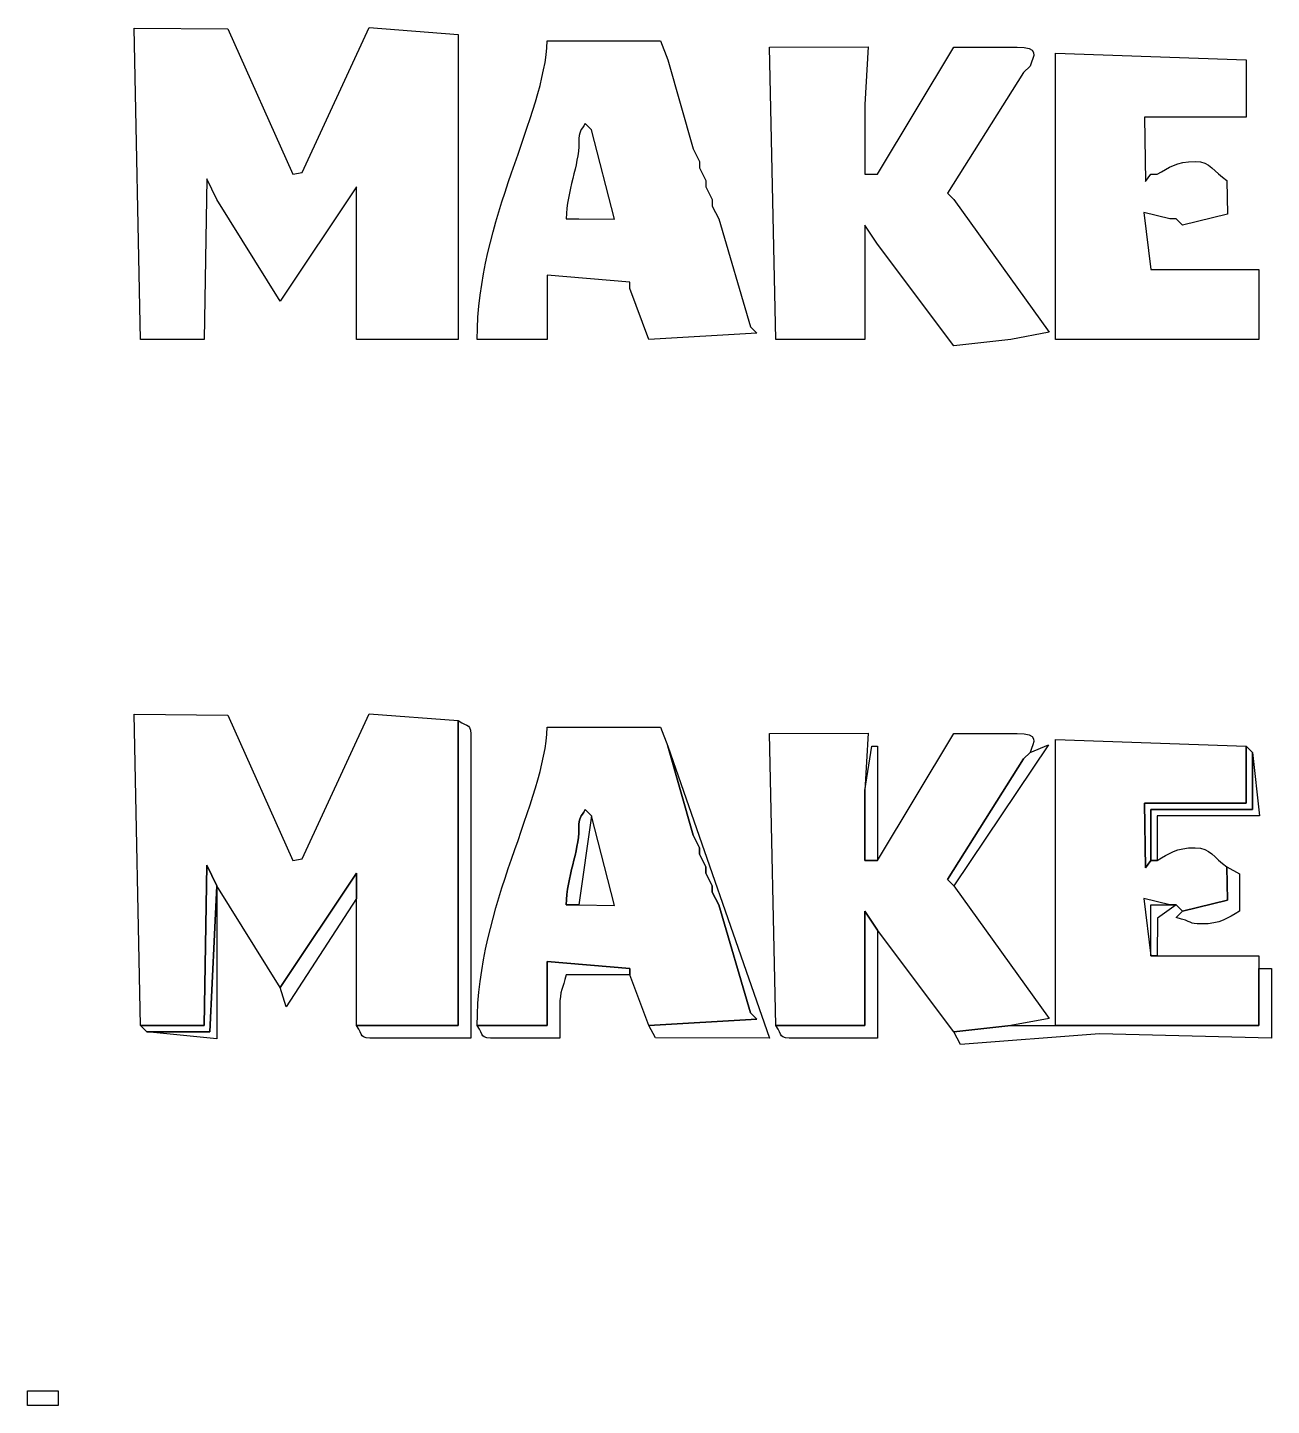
# Model space of a CAD drawing. Header units: millimetres. Extents: x -59 to 63, y -42 to 172.
# Drawn here: x -57.1 to 11.9, y 95.2 to 171.7 of the extents above; entities that cross this region are included whole.
import ezdxf

# ---------------------------------------------------------------- set-up
doc = ezdxf.new("R2010")
doc.units = ezdxf.units.MM
doc.header["$MEASUREMENT"] = 0
doc.header["$XCLIPFRAME"] = 0
doc.layers.add('Capa 1', color=7, linetype='Continuous')
picture_1 = doc.add_image_def('image1.jpg', size_in_pixel=(8762, 4241))
picture_2 = doc.add_image_def('image2.jpg', size_in_pixel=(8762, 4241))
picture_3 = doc.add_image_def('image3.jpg', size_in_pixel=(8762, 4241))
picture_4 = doc.add_image_def('image4.jpg', size_in_pixel=(8762, 4241))
picture_5 = doc.add_image_def('image5.jpg', size_in_pixel=(8762, 4241))
picture_6 = doc.add_image_def('image6.jpg', size_in_pixel=(8762, 4241))
picture_7 = doc.add_image_def('image7.jpg', size_in_pixel=(8762, 4241))
picture_8 = doc.add_image_def('image8.jpg', size_in_pixel=(8762, 4241))
picture_9 = doc.add_image_def('image9.jpg', size_in_pixel=(8762, 4241))
picture_10 = doc.add_image_def('image10.jpg', size_in_pixel=(8762, 4241))
picture_11 = doc.add_image_def('image11.jpg', size_in_pixel=(8762, 4241))
picture_12 = doc.add_image_def('image12.jpg', size_in_pixel=(8762, 4241))
picture_13 = doc.add_image_def('image13.jpg', size_in_pixel=(8762, 4241))
picture_14 = doc.add_image_def('image14.jpg', size_in_pixel=(8762, 4241))
picture_15 = doc.add_image_def('image15.jpg', size_in_pixel=(8762, 4241))
picture_16 = doc.add_image_def('image16.jpg', size_in_pixel=(8762, 4241))
picture_17 = doc.add_image_def('image17.jpg', size_in_pixel=(8762, 4241))

msp = doc.modelspace()

# ---------------------------------------------------------------- linework, layer by layer
at = {"layer": 'Capa 1', "color": 231}
for points, knots in [([(-50.845, 154.378), (-50.845, 154.378), (-47.317, 154.378), (-47.317, 154.378), (-47.317, 154.378), (-47.317, 154.378), (-47.167, 163.292), (-47.167, 163.292), (-47.167, 163.292), (-47.167, 163.292), (-46.612, 162.139), (-46.612, 162.139), (-46.612, 162.139), (-46.612, 162.139), (-43.084, 156.494), (-43.084, 156.494), (-43.084, 156.494), (-43.084, 156.494), (-38.851, 162.844), (-38.851, 162.844), (-38.851, 162.844), (-38.851, 162.844), (-38.851, 161.433), (-38.851, 161.433), (-38.851, 161.433), (-38.851, 161.433), (-38.851, 154.378), (-38.851, 154.378), (-38.851, 154.378), (-38.851, 154.378), (-33.206, 154.378), (-33.206, 154.378), (-33.206, 154.378), (-33.206, 154.378), (-33.206, 171.311), (-33.206, 171.311), (-33.206, 171.311), (-33.206, 171.311), (-38.145, 171.695), (-38.145, 171.695), (-38.145, 171.695), (-38.145, 171.695), (-41.869, 163.64), (-41.869, 163.64), (-41.869, 163.64), (-41.869, 163.64), (-42.379, 163.55), (-42.379, 163.55), (-42.379, 163.55), (-42.379, 163.55), (-45.995, 171.623), (-45.995, 171.623), (-45.995, 171.623), (-45.995, 171.623), (-51.198, 171.664), (-51.198, 171.664), (-51.198, 171.664), (-51.198, 171.664), (-50.845, 154.378), (-50.845, 154.378)], [0, 0, 0, 0, 0.066667, 0.066667, 0.066667, 0.066667, 0.133333, 0.133333, 0.133333, 0.133333, 0.2, 0.2, 0.2, 0.2, 0.266667, 0.266667, 0.266667, 0.266667, 0.333333, 0.333333, 0.333333, 0.333333, 0.4, 0.4, 0.4, 0.4, 0.466667, 0.466667, 0.466667, 0.466667, 0.533333, 0.533333, 0.533333, 0.533333, 0.6, 0.6, 0.6, 0.6, 0.666667, 0.666667, 0.666667, 0.666667, 0.733333, 0.733333, 0.733333, 0.733333, 0.8, 0.8, 0.8, 0.8, 0.866667, 0.866667, 0.866667, 0.866667, 0.933333, 0.933333, 0.933333, 0.933333, 1, 1, 1, 1]), ([(-32.148, 154.378), (-32.148, 154.378), (-28.267, 154.378), (-28.267, 154.378), (-28.267, 154.378), (-28.267, 154.378), (-28.267, 157.938), (-28.267, 157.938), (-28.267, 157.938), (-28.267, 157.938), (-23.681, 157.553), (-23.681, 157.553), (-23.681, 157.553), (-23.681, 157.553), (-23.681, 157.2), (-23.681, 157.2), (-23.681, 157.2), (-23.681, 157.2), (-22.623, 154.378), (-22.623, 154.378), (-22.623, 154.378), (-22.623, 154.378), (-16.626, 154.731), (-16.626, 154.731), (-16.626, 154.731), (-16.626, 154.731), (-16.979, 155.083), (-16.979, 155.083), (-16.979, 155.083), (-16.979, 155.083), (-18.742, 161.081), (-18.742, 161.081), (-18.742, 161.081), (-18.742, 161.081), (-19.095, 161.786), (-19.095, 161.786), (-19.095, 161.786), (-19.095, 161.786), (-19.095, 162.139), (-19.095, 162.139), (-19.095, 162.139), (-19.095, 162.139), (-19.448, 162.844), (-19.448, 162.844), (-19.448, 162.844), (-19.448, 162.844), (-19.448, 163.197), (-19.448, 163.197), (-19.448, 163.197), (-19.448, 163.197), (-19.801, 163.903), (-19.801, 163.903), (-19.801, 163.903), (-19.801, 163.903), (-19.801, 164.256), (-19.801, 164.256), (-19.801, 164.256), (-19.801, 164.256), (-20.154, 164.961), (-20.154, 164.961), (-20.154, 164.961), (-20.154, 164.961), (-21.565, 169.9), (-21.565, 169.9), (-21.565, 169.9), (-21.565, 169.9), (-21.967, 170.949), (-21.967, 170.949), (-21.967, 170.949), (-21.967, 170.949), (-28.267, 170.958), (-28.267, 170.958), (-28.267, 170.958), (-28.358, 166.87), (-32.148, 161.029), (-32.148, 154.378)], [0, 0, 0, 0, 0.052632, 0.052632, 0.052632, 0.052632, 0.105263, 0.105263, 0.105263, 0.105263, 0.157895, 0.157895, 0.157895, 0.157895, 0.210526, 0.210526, 0.210526, 0.210526, 0.263158, 0.263158, 0.263158, 0.263158, 0.315789, 0.315789, 0.315789, 0.315789, 0.368421, 0.368421, 0.368421, 0.368421, 0.421053, 0.421053, 0.421053, 0.421053, 0.473684, 0.473684, 0.473684, 0.473684, 0.526316, 0.526316, 0.526316, 0.526316, 0.578947, 0.578947, 0.578947, 0.578947, 0.631579, 0.631579, 0.631579, 0.631579, 0.684211, 0.684211, 0.684211, 0.684211, 0.736842, 0.736842, 0.736842, 0.736842, 0.789474, 0.789474, 0.789474, 0.789474, 0.842105, 0.842105, 0.842105, 0.842105, 0.894737, 0.894737, 0.894737, 0.894737, 0.947368, 0.947368, 0.947368, 0.947368, 1, 1, 1, 1]), ([(-15.568, 154.378), (-15.568, 154.378), (-10.629, 154.378), (-10.629, 154.378), (-10.629, 154.378), (-10.629, 154.378), (-10.629, 160.728), (-10.629, 160.728), (-10.629, 160.728), (-10.629, 160.728), (-9.923, 159.669), (-9.923, 159.669), (-9.923, 159.669), (-9.923, 159.669), (-5.69, 154.025), (-5.69, 154.025), (-5.69, 154.025), (-5.69, 154.025), (-2.515, 154.378), (-2.515, 154.378), (-2.515, 154.378), (-2.515, 154.378), (-0.401, 154.775), (-0.401, 154.775), (-0.401, 154.775), (-0.401, 154.775), (-5.69, 162.139), (-5.69, 162.139), (-5.69, 162.139), (-5.69, 162.139), (-6.043, 162.492), (-6.043, 162.492), (-6.043, 162.492), (-6.043, 162.492), (-1.809, 169.194), (-1.809, 169.194), (-1.809, 169.194), (-1.809, 169.194), (-1.456, 169.547), (-1.456, 169.547), (-1.456, 169.547), (-1.204, 170.157), (-0.96, 170.606), (-2.162, 170.606), (-2.162, 170.606), (-2.162, 170.606), (-5.69, 170.606), (-5.69, 170.606), (-5.69, 170.606), (-5.69, 170.606), (-9.923, 163.55), (-9.923, 163.55), (-9.923, 163.55), (-9.923, 163.55), (-10.629, 163.55), (-10.629, 163.55), (-10.629, 163.55), (-10.629, 163.55), (-10.629, 167.43), (-10.629, 167.43), (-10.629, 167.43), (-10.629, 167.43), (-10.446, 170.619), (-10.446, 170.619), (-10.446, 170.619), (-10.446, 170.619), (-15.92, 170.606), (-15.92, 170.606), (-15.92, 170.606), (-15.92, 170.606), (-15.568, 154.378), (-15.568, 154.378)], [0, 0, 0, 0, 0.055556, 0.055556, 0.055556, 0.055556, 0.111111, 0.111111, 0.111111, 0.111111, 0.166667, 0.166667, 0.166667, 0.166667, 0.222222, 0.222222, 0.222222, 0.222222, 0.277778, 0.277778, 0.277778, 0.277778, 0.333333, 0.333333, 0.333333, 0.333333, 0.388889, 0.388889, 0.388889, 0.388889, 0.444444, 0.444444, 0.444444, 0.444444, 0.5, 0.5, 0.5, 0.5, 0.555556, 0.555556, 0.555556, 0.555556, 0.611111, 0.611111, 0.611111, 0.611111, 0.666667, 0.666667, 0.666667, 0.666667, 0.722222, 0.722222, 0.722222, 0.722222, 0.777778, 0.777778, 0.777778, 0.777778, 0.833333, 0.833333, 0.833333, 0.833333, 0.888889, 0.888889, 0.888889, 0.888889, 0.944444, 0.944444, 0.944444, 0.944444, 1, 1, 1, 1]), ([(-0.045, 154.378), (-0.045, 154.378), (11.244, 154.378), (11.244, 154.378), (11.244, 154.378), (11.244, 154.378), (11.244, 157.553), (11.244, 157.553), (11.244, 157.553), (11.244, 157.553), (11.244, 158.258), (11.244, 158.258), (11.244, 158.258), (11.244, 158.258), (5.599, 158.258), (5.599, 158.258), (5.599, 158.258), (5.599, 158.258), (5.246, 158.258), (5.246, 158.258), (5.246, 158.258), (5.246, 158.258), (4.855, 161.432), (4.855, 161.432), (4.855, 161.432), (4.855, 161.432), (6.305, 161.081), (6.305, 161.081), (6.305, 161.081), (6.305, 161.081), (6.658, 161.081), (6.658, 161.081), (6.658, 161.081), (6.658, 161.081), (7.01, 160.728), (7.01, 160.728), (7.01, 160.728), (7.01, 160.728), (9.51, 161.337), (9.51, 161.337), (9.51, 161.337), (9.51, 161.337), (9.48, 163.197), (9.48, 163.197), (9.48, 163.197), (8.753, 163.684), (8.564, 164.256), (7.716, 164.256), (7.716, 164.256), (6.639, 164.256), (6.292, 163.917), (5.599, 163.55), (5.599, 163.55), (5.599, 163.55), (5.246, 163.55), (5.246, 163.55), (5.246, 163.55), (5.246, 163.55), (4.952, 163.138), (4.952, 163.138), (4.952, 163.138), (4.952, 163.138), (4.894, 166.725), (4.894, 166.725), (4.894, 166.725), (4.894, 166.725), (10.538, 166.725), (10.538, 166.725), (10.538, 166.725), (10.538, 166.725), (10.538, 169.9), (10.538, 169.9), (10.538, 169.9), (10.538, 169.9), (-0.045, 170.271), (-0.045, 170.271), (-0.045, 170.271), (-0.045, 170.271), (-0.045, 154.378), (-0.045, 154.378)], [0, 0, 0, 0, 0.05, 0.05, 0.05, 0.05, 0.1, 0.1, 0.1, 0.1, 0.15, 0.15, 0.15, 0.15, 0.2, 0.2, 0.2, 0.2, 0.25, 0.25, 0.25, 0.25, 0.3, 0.3, 0.3, 0.3, 0.35, 0.35, 0.35, 0.35, 0.4, 0.4, 0.4, 0.4, 0.45, 0.45, 0.45, 0.45, 0.5, 0.5, 0.5, 0.5, 0.55, 0.55, 0.55, 0.55, 0.6, 0.6, 0.6, 0.6, 0.65, 0.65, 0.65, 0.65, 0.7, 0.7, 0.7, 0.7, 0.75, 0.75, 0.75, 0.75, 0.8, 0.8, 0.8, 0.8, 0.85, 0.85, 0.85, 0.85, 0.9, 0.9, 0.9, 0.9, 0.95, 0.95, 0.95, 0.95, 1, 1, 1, 1]), ([(-25.798, 166.019), (-25.798, 166.019), (-24.526, 161.049), (-24.526, 161.049), (-24.526, 161.049), (-24.526, 161.049), (-26.504, 161.081), (-26.504, 161.081), (-26.504, 161.081), (-26.504, 161.081), (-27.209, 161.081), (-27.209, 161.081), (-27.209, 161.081), (-27.174, 162.667), (-26.504, 164.026), (-26.504, 165.314), (-26.504, 165.314), (-26.504, 165.995), (-26.393, 165.942), (-26.151, 166.372), (-26.151, 166.372), (-26.151, 166.372), (-25.798, 166.019), (-25.798, 166.019)], [0, 0, 0, 0, 0.166667, 0.166667, 0.166667, 0.166667, 0.333333, 0.333333, 0.333333, 0.333333, 0.5, 0.5, 0.5, 0.5, 0.666667, 0.666667, 0.666667, 0.666667, 0.833333, 0.833333, 0.833333, 0.833333, 1, 1, 1, 1])]:
    msp.add_open_spline(points, degree=3, knots=knots, dxfattribs=at)
at = {"layer": 'Capa 1', "color": 7}
for points, knots in [([(-50.845, 116.278), (-50.845, 116.278), (-47.317, 116.278), (-47.317, 116.278), (-47.317, 116.278), (-47.317, 116.278), (-47.167, 125.192), (-47.167, 125.192), (-47.167, 125.192), (-47.167, 125.192), (-46.612, 124.039), (-46.612, 124.039), (-46.612, 124.039), (-46.612, 124.039), (-43.084, 118.394), (-43.084, 118.394), (-43.084, 118.394), (-43.084, 118.394), (-38.851, 124.744), (-38.851, 124.744), (-38.851, 124.744), (-38.851, 124.744), (-38.851, 123.333), (-38.851, 123.333), (-38.851, 123.333), (-38.851, 123.333), (-38.851, 116.278), (-38.851, 116.278), (-38.851, 116.278), (-38.851, 116.278), (-33.206, 116.278), (-33.206, 116.278), (-33.206, 116.278), (-33.206, 116.278), (-33.206, 133.211), (-33.206, 133.211), (-33.206, 133.211), (-33.206, 133.211), (-38.145, 133.595), (-38.145, 133.595), (-38.145, 133.595), (-38.145, 133.595), (-41.869, 125.54), (-41.869, 125.54), (-41.869, 125.54), (-41.869, 125.54), (-42.379, 125.45), (-42.379, 125.45), (-42.379, 125.45), (-42.379, 125.45), (-45.995, 133.523), (-45.995, 133.523), (-45.995, 133.523), (-45.995, 133.523), (-51.198, 133.564), (-51.198, 133.564), (-51.198, 133.564), (-51.198, 133.564), (-50.845, 116.278), (-50.845, 116.278)], [0, 0, 0, 0, 0.066667, 0.066667, 0.066667, 0.066667, 0.133333, 0.133333, 0.133333, 0.133333, 0.2, 0.2, 0.2, 0.2, 0.266667, 0.266667, 0.266667, 0.266667, 0.333333, 0.333333, 0.333333, 0.333333, 0.4, 0.4, 0.4, 0.4, 0.466667, 0.466667, 0.466667, 0.466667, 0.533333, 0.533333, 0.533333, 0.533333, 0.6, 0.6, 0.6, 0.6, 0.666667, 0.666667, 0.666667, 0.666667, 0.733333, 0.733333, 0.733333, 0.733333, 0.8, 0.8, 0.8, 0.8, 0.866667, 0.866667, 0.866667, 0.866667, 0.933333, 0.933333, 0.933333, 0.933333, 1, 1, 1, 1]), ([(-32.148, 116.278), (-32.148, 116.278), (-28.267, 116.278), (-28.267, 116.278), (-28.267, 116.278), (-28.267, 116.278), (-28.267, 119.838), (-28.267, 119.838), (-28.267, 119.838), (-28.267, 119.838), (-23.681, 119.453), (-23.681, 119.453), (-23.681, 119.453), (-23.681, 119.453), (-23.681, 119.1), (-23.681, 119.1), (-23.681, 119.1), (-23.681, 119.1), (-22.623, 116.278), (-22.623, 116.278), (-22.623, 116.278), (-22.623, 116.278), (-16.626, 116.63), (-16.626, 116.63), (-16.626, 116.63), (-16.626, 116.63), (-16.979, 116.983), (-16.979, 116.983), (-16.979, 116.983), (-16.979, 116.983), (-18.742, 122.981), (-18.742, 122.981), (-18.742, 122.981), (-18.742, 122.981), (-19.095, 123.686), (-19.095, 123.686), (-19.095, 123.686), (-19.095, 123.686), (-19.095, 124.039), (-19.095, 124.039), (-19.095, 124.039), (-19.095, 124.039), (-19.448, 124.744), (-19.448, 124.744), (-19.448, 124.744), (-19.448, 124.744), (-19.448, 125.097), (-19.448, 125.097), (-19.448, 125.097), (-19.448, 125.097), (-19.801, 125.803), (-19.801, 125.803), (-19.801, 125.803), (-19.801, 125.803), (-19.801, 126.156), (-19.801, 126.156), (-19.801, 126.156), (-19.801, 126.156), (-20.154, 126.861), (-20.154, 126.861), (-20.154, 126.861), (-20.154, 126.861), (-21.565, 131.8), (-21.565, 131.8), (-21.565, 131.8), (-21.565, 131.8), (-21.967, 132.849), (-21.967, 132.849), (-21.967, 132.849), (-21.967, 132.849), (-28.267, 132.858), (-28.267, 132.858), (-28.267, 132.858), (-28.358, 128.77), (-32.148, 122.929), (-32.148, 116.278)], [0, 0, 0, 0, 0.052632, 0.052632, 0.052632, 0.052632, 0.105263, 0.105263, 0.105263, 0.105263, 0.157895, 0.157895, 0.157895, 0.157895, 0.210526, 0.210526, 0.210526, 0.210526, 0.263158, 0.263158, 0.263158, 0.263158, 0.315789, 0.315789, 0.315789, 0.315789, 0.368421, 0.368421, 0.368421, 0.368421, 0.421053, 0.421053, 0.421053, 0.421053, 0.473684, 0.473684, 0.473684, 0.473684, 0.526316, 0.526316, 0.526316, 0.526316, 0.578947, 0.578947, 0.578947, 0.578947, 0.631579, 0.631579, 0.631579, 0.631579, 0.684211, 0.684211, 0.684211, 0.684211, 0.736842, 0.736842, 0.736842, 0.736842, 0.789474, 0.789474, 0.789474, 0.789474, 0.842105, 0.842105, 0.842105, 0.842105, 0.894737, 0.894737, 0.894737, 0.894737, 0.947368, 0.947368, 0.947368, 0.947368, 1, 1, 1, 1]), ([(-15.568, 116.278), (-15.568, 116.278), (-10.629, 116.278), (-10.629, 116.278), (-10.629, 116.278), (-10.629, 116.278), (-10.629, 122.628), (-10.629, 122.628), (-10.629, 122.628), (-10.629, 122.628), (-9.923, 121.569), (-9.923, 121.569), (-9.923, 121.569), (-9.923, 121.569), (-5.69, 115.925), (-5.69, 115.925), (-5.69, 115.925), (-5.69, 115.925), (-2.515, 116.278), (-2.515, 116.278), (-2.515, 116.278), (-2.515, 116.278), (-0.401, 116.675), (-0.401, 116.675), (-0.401, 116.675), (-0.401, 116.675), (-5.69, 124.039), (-5.69, 124.039), (-5.69, 124.039), (-5.69, 124.039), (-6.043, 124.392), (-6.043, 124.392), (-6.043, 124.392), (-6.043, 124.392), (-1.809, 131.094), (-1.809, 131.094), (-1.809, 131.094), (-1.809, 131.094), (-1.456, 131.447), (-1.456, 131.447), (-1.456, 131.447), (-1.204, 132.057), (-0.96, 132.506), (-2.162, 132.506), (-2.162, 132.506), (-2.162, 132.506), (-5.69, 132.506), (-5.69, 132.506), (-5.69, 132.506), (-5.69, 132.506), (-9.923, 125.45), (-9.923, 125.45), (-9.923, 125.45), (-9.923, 125.45), (-10.629, 125.45), (-10.629, 125.45), (-10.629, 125.45), (-10.629, 125.45), (-10.629, 129.331), (-10.629, 129.331), (-10.629, 129.331), (-10.629, 129.331), (-10.446, 132.519), (-10.446, 132.519), (-10.446, 132.519), (-10.446, 132.519), (-15.92, 132.506), (-15.92, 132.506), (-15.92, 132.506), (-15.92, 132.506), (-15.568, 116.278), (-15.568, 116.278)], [0, 0, 0, 0, 0.055556, 0.055556, 0.055556, 0.055556, 0.111111, 0.111111, 0.111111, 0.111111, 0.166667, 0.166667, 0.166667, 0.166667, 0.222222, 0.222222, 0.222222, 0.222222, 0.277778, 0.277778, 0.277778, 0.277778, 0.333333, 0.333333, 0.333333, 0.333333, 0.388889, 0.388889, 0.388889, 0.388889, 0.444444, 0.444444, 0.444444, 0.444444, 0.5, 0.5, 0.5, 0.5, 0.555556, 0.555556, 0.555556, 0.555556, 0.611111, 0.611111, 0.611111, 0.611111, 0.666667, 0.666667, 0.666667, 0.666667, 0.722222, 0.722222, 0.722222, 0.722222, 0.777778, 0.777778, 0.777778, 0.777778, 0.833333, 0.833333, 0.833333, 0.833333, 0.888889, 0.888889, 0.888889, 0.888889, 0.944444, 0.944444, 0.944444, 0.944444, 1, 1, 1, 1]), ([(-0.045, 116.278), (-0.045, 116.278), (11.244, 116.278), (11.244, 116.278), (11.244, 116.278), (11.244, 116.278), (11.244, 119.453), (11.244, 119.453), (11.244, 119.453), (11.244, 119.453), (11.244, 120.158), (11.244, 120.158), (11.244, 120.158), (11.244, 120.158), (5.599, 120.158), (5.599, 120.158), (5.599, 120.158), (5.599, 120.158), (5.246, 120.158), (5.246, 120.158), (5.246, 120.158), (5.246, 120.158), (4.855, 123.332), (4.855, 123.332), (4.855, 123.332), (4.855, 123.332), (6.305, 122.981), (6.305, 122.981), (6.305, 122.981), (6.305, 122.981), (6.658, 122.981), (6.658, 122.981), (6.658, 122.981), (6.658, 122.981), (7.01, 122.628), (7.01, 122.628), (7.01, 122.628), (7.01, 122.628), (9.51, 123.237), (9.51, 123.237), (9.51, 123.237), (9.51, 123.237), (9.48, 125.097), (9.48, 125.097), (9.48, 125.097), (8.753, 125.584), (8.564, 126.156), (7.716, 126.156), (7.716, 126.156), (6.639, 126.156), (6.292, 125.817), (5.599, 125.45), (5.599, 125.45), (5.599, 125.45), (5.246, 125.45), (5.246, 125.45), (5.246, 125.45), (5.246, 125.45), (4.952, 125.038), (4.952, 125.038), (4.952, 125.038), (4.952, 125.038), (4.894, 128.625), (4.894, 128.625), (4.894, 128.625), (4.894, 128.625), (10.538, 128.625), (10.538, 128.625), (10.538, 128.625), (10.538, 128.625), (10.538, 131.8), (10.538, 131.8), (10.538, 131.8), (10.538, 131.8), (-0.045, 132.171), (-0.045, 132.171), (-0.045, 132.171), (-0.045, 132.171), (-0.045, 116.278), (-0.045, 116.278)], [0, 0, 0, 0, 0.05, 0.05, 0.05, 0.05, 0.1, 0.1, 0.1, 0.1, 0.15, 0.15, 0.15, 0.15, 0.2, 0.2, 0.2, 0.2, 0.25, 0.25, 0.25, 0.25, 0.3, 0.3, 0.3, 0.3, 0.35, 0.35, 0.35, 0.35, 0.4, 0.4, 0.4, 0.4, 0.45, 0.45, 0.45, 0.45, 0.5, 0.5, 0.5, 0.5, 0.55, 0.55, 0.55, 0.55, 0.6, 0.6, 0.6, 0.6, 0.65, 0.65, 0.65, 0.65, 0.7, 0.7, 0.7, 0.7, 0.75, 0.75, 0.75, 0.75, 0.8, 0.8, 0.8, 0.8, 0.85, 0.85, 0.85, 0.85, 0.9, 0.9, 0.9, 0.9, 0.95, 0.95, 0.95, 0.95, 1, 1, 1, 1]), ([(-25.798, 127.919), (-25.798, 127.919), (-24.526, 122.949), (-24.526, 122.949), (-24.526, 122.949), (-24.526, 122.949), (-26.504, 122.981), (-26.504, 122.981), (-26.504, 122.981), (-26.504, 122.981), (-27.209, 122.981), (-27.209, 122.981), (-27.209, 122.981), (-27.174, 124.567), (-26.504, 125.926), (-26.504, 127.214), (-26.504, 127.214), (-26.504, 127.895), (-26.393, 127.842), (-26.151, 128.272), (-26.151, 128.272), (-26.151, 128.272), (-25.798, 127.919), (-25.798, 127.919)], [0, 0, 0, 0, 0.166667, 0.166667, 0.166667, 0.166667, 0.333333, 0.333333, 0.333333, 0.333333, 0.5, 0.5, 0.5, 0.5, 0.666667, 0.666667, 0.666667, 0.666667, 0.833333, 0.833333, 0.833333, 0.833333, 1, 1, 1, 1])]:
    msp.add_open_spline(points, degree=3, knots=knots, dxfattribs=at)
at = {"layer": 'Capa 1', "color": 9}
for points, knots in [([(-38.851, 116.278), (-38.446, 115.725), (-38.786, 115.572), (-37.792, 115.572), (-37.792, 115.572), (-37.792, 115.572), (-32.501, 115.572), (-32.501, 115.572), (-32.501, 115.572), (-32.501, 115.572), (-32.501, 132.153), (-32.501, 132.153), (-32.501, 132.153), (-32.501, 133.161), (-32.612, 132.798), (-33.206, 133.211), (-33.206, 133.211), (-33.206, 133.211), (-33.206, 116.278), (-33.206, 116.278), (-33.206, 116.278), (-33.206, 116.278), (-38.851, 116.278), (-38.851, 116.278)], [0, 0, 0, 0, 0.166667, 0.166667, 0.166667, 0.166667, 0.333333, 0.333333, 0.333333, 0.333333, 0.5, 0.5, 0.5, 0.5, 0.666667, 0.666667, 0.666667, 0.666667, 0.833333, 0.833333, 0.833333, 0.833333, 1, 1, 1, 1]), ([(-20.154, 126.861), (-20.154, 126.861), (-19.801, 126.156), (-19.801, 126.156), (-19.801, 126.156), (-19.801, 126.156), (-19.801, 125.803), (-19.801, 125.803), (-19.801, 125.803), (-19.801, 125.803), (-19.448, 125.097), (-19.448, 125.097), (-19.448, 125.097), (-19.448, 125.097), (-19.448, 124.744), (-19.448, 124.744), (-19.448, 124.744), (-19.448, 124.744), (-19.095, 124.039), (-19.095, 124.039), (-19.095, 124.039), (-19.095, 124.039), (-19.095, 123.686), (-19.095, 123.686), (-19.095, 123.686), (-19.095, 123.686), (-18.742, 122.981), (-18.742, 122.981), (-18.742, 122.981), (-18.742, 122.981), (-16.979, 116.983), (-16.979, 116.983), (-16.979, 116.983), (-16.979, 116.983), (-16.626, 116.63), (-16.626, 116.63), (-16.626, 116.63), (-16.626, 116.63), (-22.623, 116.278), (-22.623, 116.278), (-22.623, 116.278), (-22.623, 116.278), (-22.24, 115.591), (-22.24, 115.591), (-22.24, 115.591), (-22.24, 115.591), (-15.92, 115.572), (-15.92, 115.572), (-15.92, 115.572), (-15.92, 115.572), (-21.565, 131.8), (-21.565, 131.8), (-21.565, 131.8), (-21.565, 131.8), (-20.154, 126.861), (-20.154, 126.861)], [0, 0, 0, 0, 0.071429, 0.071429, 0.071429, 0.071429, 0.142857, 0.142857, 0.142857, 0.142857, 0.214286, 0.214286, 0.214286, 0.214286, 0.285714, 0.285714, 0.285714, 0.285714, 0.357143, 0.357143, 0.357143, 0.357143, 0.428571, 0.428571, 0.428571, 0.428571, 0.5, 0.5, 0.5, 0.5, 0.571429, 0.571429, 0.571429, 0.571429, 0.642857, 0.642857, 0.642857, 0.642857, 0.714286, 0.714286, 0.714286, 0.714286, 0.785714, 0.785714, 0.785714, 0.785714, 0.857143, 0.857143, 0.857143, 0.857143, 0.928571, 0.928571, 0.928571, 0.928571, 1, 1, 1, 1]), ([(-10.629, 129.331), (-10.629, 129.331), (-10.629, 125.45), (-10.629, 125.45), (-10.629, 125.45), (-10.629, 125.45), (-9.923, 125.45), (-9.923, 125.45), (-9.923, 125.45), (-9.923, 125.45), (-9.923, 131.8), (-9.923, 131.8), (-9.923, 131.8), (-9.923, 131.8), (-10.233, 131.797), (-10.233, 131.797), (-10.233, 131.797), (-10.233, 131.797), (-10.629, 129.331), (-10.629, 129.331)], [0, 0, 0, 0, 0.2, 0.2, 0.2, 0.2, 0.4, 0.4, 0.4, 0.4, 0.6, 0.6, 0.6, 0.6, 0.8, 0.8, 0.8, 0.8, 1, 1, 1, 1]), ([(-1.456, 131.447), (-1.456, 131.447), (-1.809, 131.094), (-1.809, 131.094), (-1.809, 131.094), (-1.809, 131.094), (-6.043, 124.392), (-6.043, 124.392), (-6.043, 124.392), (-6.043, 124.392), (-5.69, 124.039), (-5.69, 124.039), (-5.69, 124.039), (-5.69, 124.039), (-0.423, 131.866), (-0.423, 131.866), (-0.423, 131.866), (-0.423, 131.866), (-1.456, 131.447), (-1.456, 131.447)], [0, 0, 0, 0, 0.2, 0.2, 0.2, 0.2, 0.4, 0.4, 0.4, 0.4, 0.6, 0.6, 0.6, 0.6, 0.8, 0.8, 0.8, 0.8, 1, 1, 1, 1]), ([(5.246, 125.45), (5.246, 125.45), (5.246, 128.272), (5.246, 128.272), (5.246, 128.272), (5.246, 128.272), (10.891, 128.272), (10.891, 128.272), (10.891, 128.272), (10.891, 128.272), (10.891, 131.447), (10.891, 131.447), (10.891, 131.447), (10.891, 131.447), (10.538, 131.8), (10.538, 131.8), (10.538, 131.8), (10.538, 131.8), (10.538, 128.625), (10.538, 128.625), (10.538, 128.625), (10.538, 128.625), (4.894, 128.625), (4.894, 128.625), (4.894, 128.625), (4.894, 128.625), (4.952, 125.038), (4.952, 125.038), (4.952, 125.038), (4.952, 125.038), (5.246, 125.45), (5.246, 125.45)], [0, 0, 0, 0, 0.125, 0.125, 0.125, 0.125, 0.25, 0.25, 0.25, 0.25, 0.375, 0.375, 0.375, 0.375, 0.5, 0.5, 0.5, 0.5, 0.625, 0.625, 0.625, 0.625, 0.75, 0.75, 0.75, 0.75, 0.875, 0.875, 0.875, 0.875, 1, 1, 1, 1]), ([(5.246, 125.45), (5.246, 125.45), (5.599, 125.45), (5.599, 125.45), (5.599, 125.45), (5.599, 125.45), (5.599, 127.919), (5.599, 127.919), (5.599, 127.919), (5.599, 127.919), (11.28, 127.921), (11.28, 127.921), (11.28, 127.921), (11.28, 127.921), (10.891, 131.447), (10.891, 131.447), (10.891, 131.447), (10.891, 131.447), (10.891, 128.272), (10.891, 128.272), (10.891, 128.272), (10.891, 128.272), (5.246, 128.272), (5.246, 128.272), (5.246, 128.272), (5.246, 128.272), (5.246, 125.45), (5.246, 125.45)], [0, 0, 0, 0, 0.142857, 0.142857, 0.142857, 0.142857, 0.285714, 0.285714, 0.285714, 0.285714, 0.428571, 0.428571, 0.428571, 0.428571, 0.571429, 0.571429, 0.571429, 0.571429, 0.714286, 0.714286, 0.714286, 0.714286, 0.857143, 0.857143, 0.857143, 0.857143, 1, 1, 1, 1]), ([(-26.504, 122.981), (-26.504, 122.981), (-25.798, 127.919), (-25.798, 127.919), (-25.798, 127.919), (-25.798, 127.919), (-26.151, 128.272), (-26.151, 128.272), (-26.151, 128.272), (-26.393, 127.842), (-26.504, 127.895), (-26.504, 127.214), (-26.504, 127.214), (-26.504, 125.926), (-27.174, 124.567), (-27.209, 122.981), (-27.209, 122.981), (-27.209, 122.981), (-26.504, 122.981), (-26.504, 122.981)], [0, 0, 0, 0, 0.2, 0.2, 0.2, 0.2, 0.4, 0.4, 0.4, 0.4, 0.6, 0.6, 0.6, 0.6, 0.8, 0.8, 0.8, 0.8, 1, 1, 1, 1]), ([(-50.845, 116.278), (-50.845, 116.278), (-50.492, 115.925), (-50.492, 115.925), (-50.492, 115.925), (-50.492, 115.925), (-46.987, 115.925), (-46.987, 115.925), (-46.987, 115.925), (-46.987, 115.925), (-46.612, 124.039), (-46.612, 124.039), (-46.612, 124.039), (-46.612, 124.039), (-47.167, 125.192), (-47.167, 125.192), (-47.167, 125.192), (-47.167, 125.192), (-47.317, 116.278), (-47.317, 116.278), (-47.317, 116.278), (-47.317, 116.278), (-50.845, 116.278), (-50.845, 116.278)], [0, 0, 0, 0, 0.166667, 0.166667, 0.166667, 0.166667, 0.333333, 0.333333, 0.333333, 0.333333, 0.5, 0.5, 0.5, 0.5, 0.666667, 0.666667, 0.666667, 0.666667, 0.833333, 0.833333, 0.833333, 0.833333, 1, 1, 1, 1]), ([(-43.084, 118.394), (-43.084, 118.394), (-42.751, 117.329), (-42.751, 117.329), (-42.751, 117.329), (-42.751, 117.329), (-38.851, 123.333), (-38.851, 123.333), (-38.851, 123.333), (-38.851, 123.333), (-38.851, 124.744), (-38.851, 124.744), (-38.851, 124.744), (-38.851, 124.744), (-43.084, 118.394), (-43.084, 118.394)], [0, 0, 0, 0, 0.25, 0.25, 0.25, 0.25, 0.5, 0.5, 0.5, 0.5, 0.75, 0.75, 0.75, 0.75, 1, 1, 1, 1]), ([(7.01, 122.628), (7.01, 122.628), (6.658, 122.275), (6.658, 122.275), (6.658, 122.275), (7.604, 122.049), (7.323, 121.922), (8.069, 121.922), (8.069, 121.922), (9.145, 121.922), (9.492, 122.261), (10.185, 122.628), (10.185, 122.628), (10.185, 122.628), (10.185, 123.333), (10.185, 123.333), (10.185, 123.333), (10.185, 123.333), (10.185, 124.039), (10.185, 124.039), (10.185, 124.039), (10.185, 124.039), (10.167, 124.714), (10.167, 124.714), (10.167, 124.714), (10.167, 124.714), (9.48, 125.097), (9.48, 125.097), (9.48, 125.097), (9.48, 125.097), (9.51, 123.237), (9.51, 123.237), (9.51, 123.237), (9.51, 123.237), (7.01, 122.628), (7.01, 122.628)], [0, 0, 0, 0, 0.111111, 0.111111, 0.111111, 0.111111, 0.222222, 0.222222, 0.222222, 0.222222, 0.333333, 0.333333, 0.333333, 0.333333, 0.444444, 0.444444, 0.444444, 0.444444, 0.555556, 0.555556, 0.555556, 0.555556, 0.666667, 0.666667, 0.666667, 0.666667, 0.777778, 0.777778, 0.777778, 0.777778, 0.888889, 0.888889, 0.888889, 0.888889, 1, 1, 1, 1]), ([(-50.492, 115.925), (-50.492, 115.925), (-46.613, 115.537), (-46.613, 115.537), (-46.613, 115.537), (-46.613, 115.537), (-46.612, 124.039), (-46.612, 124.039), (-46.612, 124.039), (-46.612, 124.039), (-46.987, 115.925), (-46.987, 115.925), (-46.987, 115.925), (-46.987, 115.925), (-50.492, 115.925), (-50.492, 115.925)], [0, 0, 0, 0, 0.25, 0.25, 0.25, 0.25, 0.5, 0.5, 0.5, 0.5, 0.75, 0.75, 0.75, 0.75, 1, 1, 1, 1]), ([(-15.568, 116.278), (-15.162, 115.725), (-15.503, 115.572), (-14.509, 115.572), (-14.509, 115.572), (-14.509, 115.572), (-9.923, 115.572), (-9.923, 115.572), (-9.923, 115.572), (-9.923, 115.572), (-9.923, 121.569), (-9.923, 121.569), (-9.923, 121.569), (-9.923, 121.569), (-10.629, 122.628), (-10.629, 122.628), (-10.629, 122.628), (-10.629, 122.628), (-10.629, 116.278), (-10.629, 116.278), (-10.629, 116.278), (-10.629, 116.278), (-15.568, 116.278), (-15.568, 116.278)], [0, 0, 0, 0, 0.166667, 0.166667, 0.166667, 0.166667, 0.333333, 0.333333, 0.333333, 0.333333, 0.5, 0.5, 0.5, 0.5, 0.666667, 0.666667, 0.666667, 0.666667, 0.833333, 0.833333, 0.833333, 0.833333, 1, 1, 1, 1]), ([(6.305, 122.981), (6.305, 122.981), (5.246, 122.981), (5.246, 122.981), (5.246, 122.981), (5.246, 122.981), (5.246, 120.158), (5.246, 120.158), (5.246, 120.158), (5.246, 120.158), (5.599, 120.158), (5.599, 120.158), (5.599, 120.158), (5.599, 120.158), (5.614, 122.248), (5.614, 122.248), (5.614, 122.248), (5.614, 122.248), (6.658, 122.981), (6.658, 122.981), (6.658, 122.981), (6.658, 122.981), (6.305, 122.981), (6.305, 122.981)], [0, 0, 0, 0, 0.166667, 0.166667, 0.166667, 0.166667, 0.333333, 0.333333, 0.333333, 0.333333, 0.5, 0.5, 0.5, 0.5, 0.666667, 0.666667, 0.666667, 0.666667, 0.833333, 0.833333, 0.833333, 0.833333, 1, 1, 1, 1]), ([(-32.148, 116.278), (-31.743, 115.725), (-32.083, 115.572), (-31.09, 115.572), (-31.09, 115.572), (-31.09, 115.572), (-27.562, 115.572), (-27.562, 115.572), (-27.562, 115.572), (-27.562, 115.572), (-27.562, 117.336), (-27.562, 117.336), (-27.562, 117.336), (-27.562, 118.289), (-27.393, 118.309), (-27.209, 119.1), (-27.209, 119.1), (-27.209, 119.1), (-23.681, 119.1), (-23.681, 119.1), (-23.681, 119.1), (-23.681, 119.1), (-23.681, 119.453), (-23.681, 119.453), (-23.681, 119.453), (-23.681, 119.453), (-28.267, 119.838), (-28.267, 119.838), (-28.267, 119.838), (-28.267, 119.838), (-28.267, 116.278), (-28.267, 116.278), (-28.267, 116.278), (-28.267, 116.278), (-32.148, 116.278), (-32.148, 116.278)], [0, 0, 0, 0, 0.111111, 0.111111, 0.111111, 0.111111, 0.222222, 0.222222, 0.222222, 0.222222, 0.333333, 0.333333, 0.333333, 0.333333, 0.444444, 0.444444, 0.444444, 0.444444, 0.555556, 0.555556, 0.555556, 0.555556, 0.666667, 0.666667, 0.666667, 0.666667, 0.777778, 0.777778, 0.777778, 0.777778, 0.888889, 0.888889, 0.888889, 0.888889, 1, 1, 1, 1]), ([(-0.045, 116.278), (-0.045, 116.278), (-2.515, 116.278), (-2.515, 116.278), (-2.515, 116.278), (-2.515, 116.278), (-5.69, 115.925), (-5.69, 115.925), (-5.69, 115.925), (-5.69, 115.925), (-5.307, 115.238), (-5.307, 115.238), (-5.307, 115.238), (-5.307, 115.238), (2.407, 115.817), (2.407, 115.817), (2.407, 115.817), (2.407, 115.817), (11.949, 115.572), (11.949, 115.572), (11.949, 115.572), (11.949, 115.572), (11.949, 119.453), (11.949, 119.453), (11.949, 119.453), (11.949, 119.453), (11.244, 119.453), (11.244, 119.453), (11.244, 119.453), (11.244, 119.453), (11.244, 116.278), (11.244, 116.278), (11.244, 116.278), (11.244, 116.278), (-0.045, 116.278), (-0.045, 116.278)], [0, 0, 0, 0, 0.111111, 0.111111, 0.111111, 0.111111, 0.222222, 0.222222, 0.222222, 0.222222, 0.333333, 0.333333, 0.333333, 0.333333, 0.444444, 0.444444, 0.444444, 0.444444, 0.555556, 0.555556, 0.555556, 0.555556, 0.666667, 0.666667, 0.666667, 0.666667, 0.777778, 0.777778, 0.777778, 0.777778, 0.888889, 0.888889, 0.888889, 0.888889, 1, 1, 1, 1])]:
    msp.add_open_spline(points, degree=3, knots=knots, dxfattribs=at)

# ---------------------------------------------------------------- pictures from other files: only their frames are drawn
at = {"layer": 'Capa 1', "color": 0}
image = msp.add_image(picture_1, insert=(-56.338, 37.634), size_in_units=(121.694, 58.903), dxfattribs=at)
image.set_boundary_path([(-56.34, 37.63), (65.37, 96.55)])
image.dxf.flags = 3
image = msp.add_image(picture_2, insert=(-56.338, 37.634), size_in_units=(121.694, 58.903), dxfattribs=at)
image.set_boundary_path([(-56.34, 37.63), (65.37, 96.55)])
image.dxf.flags = 3
image = msp.add_image(picture_3, insert=(-56.338, 37.634), size_in_units=(121.694, 58.903), dxfattribs=at)
image.set_boundary_path([(-56.34, 37.63), (65.37, 96.55)])
image.dxf.flags = 3
image = msp.add_image(picture_4, insert=(-56.338, 37.634), size_in_units=(121.694, 58.903), dxfattribs=at)
image.set_boundary_path([(-56.34, 37.63), (65.37, 96.55)])
image.dxf.flags = 3
image = msp.add_image(picture_5, insert=(-56.338, 37.634), size_in_units=(121.694, 58.903), dxfattribs=at)
image.set_boundary_path([(-56.34, 37.63), (65.37, 96.55)])
image.dxf.flags = 3
image = msp.add_image(picture_6, insert=(-56.338, 37.634), size_in_units=(121.694, 58.903), dxfattribs=at)
image.set_boundary_path([(-56.34, 37.63), (65.37, 96.55)])
image.dxf.flags = 3
image = msp.add_image(picture_7, insert=(-56.338, 37.634), size_in_units=(121.694, 58.903), dxfattribs=at)
image.set_boundary_path([(-56.34, 37.63), (65.37, 96.55)])
image.dxf.flags = 3
image = msp.add_image(picture_8, insert=(-56.338, 37.634), size_in_units=(121.694, 58.903), dxfattribs=at)
image.set_boundary_path([(-56.34, 37.63), (65.37, 96.55)])
image.dxf.flags = 3
image = msp.add_image(picture_9, insert=(-56.338, 37.634), size_in_units=(121.694, 58.903), dxfattribs=at)
image.set_boundary_path([(-56.34, 37.63), (65.37, 96.55)])
image.dxf.flags = 3
image = msp.add_image(picture_10, insert=(-56.338, 37.634), size_in_units=(121.694, 58.903), dxfattribs=at)
image.set_boundary_path([(-56.34, 37.63), (65.37, 96.55)])
image.dxf.flags = 3
image = msp.add_image(picture_11, insert=(-56.338, 37.634), size_in_units=(121.694, 58.903), dxfattribs=at)
image.set_boundary_path([(-56.34, 37.63), (65.37, 96.55)])
image.dxf.flags = 3
image = msp.add_image(picture_12, insert=(-56.338, 37.634), size_in_units=(121.694, 58.903), dxfattribs=at)
image.set_boundary_path([(-56.34, 37.63), (65.37, 96.55)])
image.dxf.flags = 3
image = msp.add_image(picture_13, insert=(-56.338, 37.634), size_in_units=(121.694, 58.903), dxfattribs=at)
image.set_boundary_path([(-56.34, 37.63), (65.37, 96.55)])
image.dxf.flags = 3
image = msp.add_image(picture_14, insert=(-56.338, 37.634), size_in_units=(121.694, 58.903), dxfattribs=at)
image.set_boundary_path([(-56.34, 37.63), (65.37, 96.55)])
image.dxf.flags = 3
image = msp.add_image(picture_15, insert=(-56.338, 37.634), size_in_units=(121.694, 58.903), dxfattribs=at)
image.set_boundary_path([(-56.34, 37.63), (65.37, 96.55)])
image.dxf.flags = 3
image = msp.add_image(picture_16, insert=(-56.338, 37.634), size_in_units=(121.694, 58.903), dxfattribs=at)
image.set_boundary_path([(-56.34, 37.63), (65.37, 96.55)])
image.dxf.flags = 3
image = msp.add_image(picture_17, insert=(-56.338, 37.634), size_in_units=(121.694, 58.903), dxfattribs=at)
image.set_boundary_path([(-56.34, 37.63), (65.37, 96.55)])
image.dxf.flags = 3

doc.saveas('drawing.dxf')
